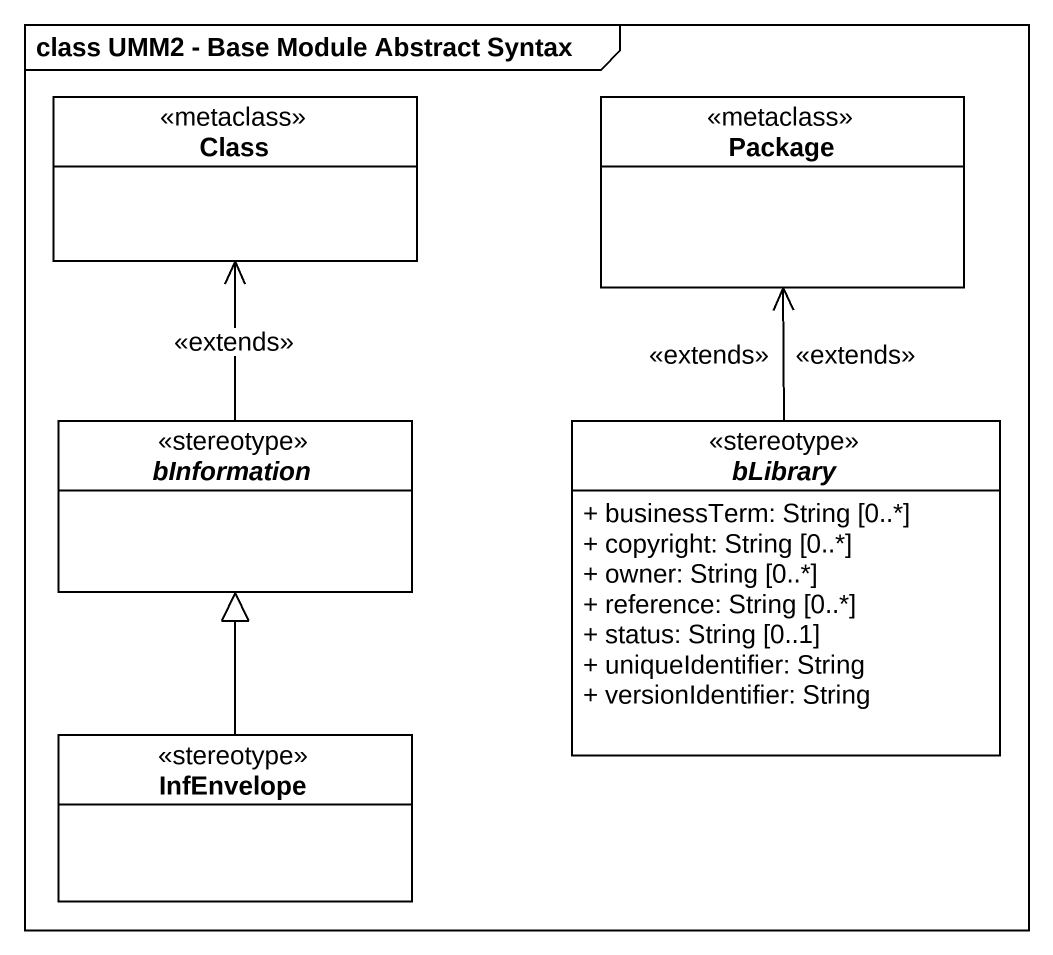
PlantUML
@startuml
mainframe class UMM2 - Base Module Abstract Syntax
hide circle
hide empty members
skinparam classAttributeIconSize 0
class "Class" as Class_ <<metaclass>>
class "Package" as Package_ <<metaclass>>
abstract class bInformation <<stereotype>>
abstract class bLibrary <<stereotype>> {
  + businessTerm: String [0..*]
  + copyright: String [0..*]
  + owner: String [0..*]
  + reference: String [0..*]
  + status: String [0..1]
  + uniqueIdentifier: String
  + versionIdentifier: String
}
class InfEnvelope <<stereotype>>
bInformation -up-> Class_ : <<extends>>
bLibrary -up-> Package_ : <<extends>>
bLibrary -up-> Package_ : <<extends>>
InfEnvelope -up-|> bInformation
@enduml
